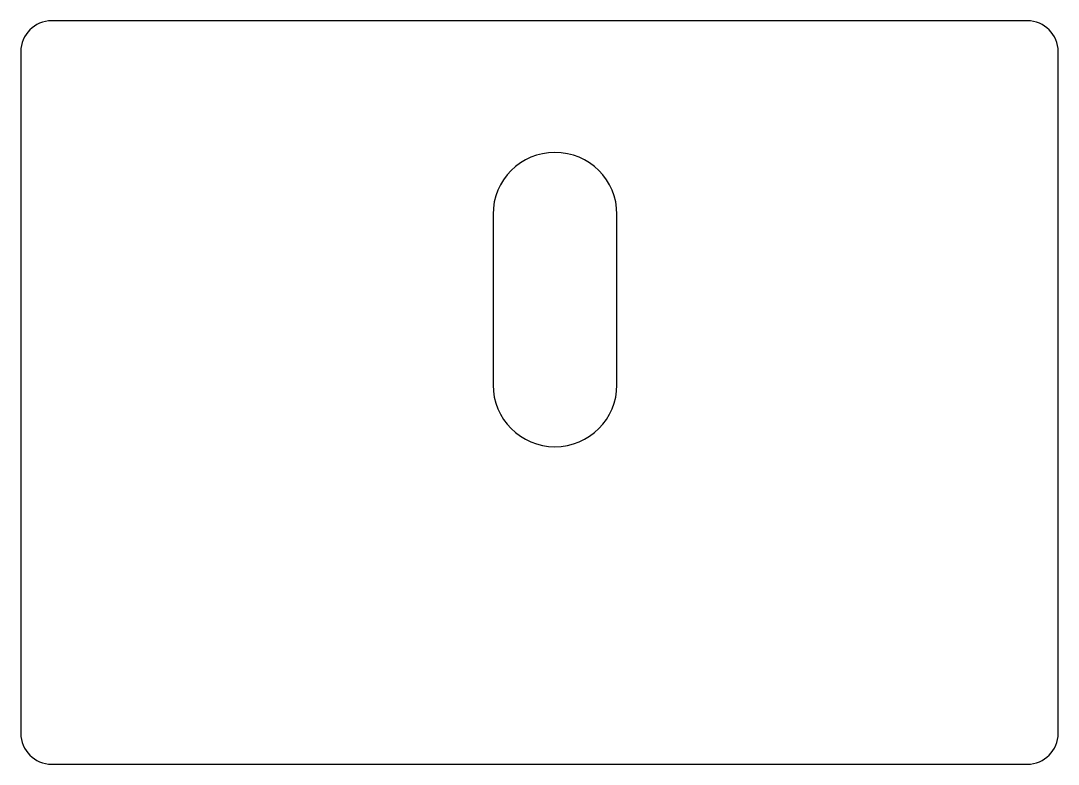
# Model space of a CAD drawing. Header units: millimetres. Extents: x 0 to 67, y 0 to 48.
import ezdxf

# ---------------------------------------------------------------- set-up
doc = ezdxf.new("R2010")
doc.units = ezdxf.units.MM
doc.layers.add('Shape2DView', color=7, linetype='CONTINUOUS')

msp = doc.modelspace()

# ---------------------------------------------------------------- linework, layer by layer
at = {"layer": 'Shape2DView'}
for p, q in [((65, 48), (2, 48)), ((0, 46), (0, 2)), ((67, 2), (67, 46)), ((30.5, 35.5), (30.5, 24.5)), ((38.5, 24.5), (38.5, 35.5)), ((2, 0), (65, 0))]:
    msp.add_line(p, q, dxfattribs=at)
for centre, radius, start, end in [((2, 46), 2, 90, 180), ((65, 46), 2, 0, 90), ((34.5, 35.5), 4, 0, 180), ((34.5, 24.5), 4, 180, 0), ((2, 2), 2, 180, -90), ((65, 2), 2, -90, 0)]:
    msp.add_arc(centre, radius, start, end, dxfattribs=at)

doc.saveas('drawing.dxf')
